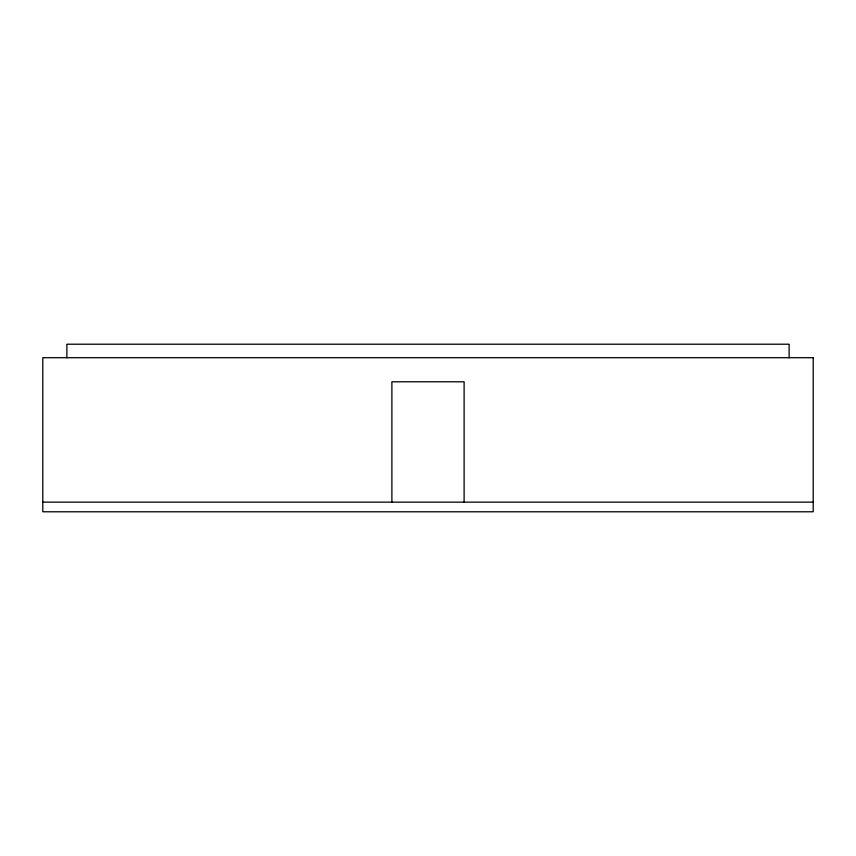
<?xml version="1.0" encoding="UTF-8"?>
<svg xmlns="http://www.w3.org/2000/svg" width="856" height="856" viewBox="0 0 856 856"><rect width="100%" height="100%" fill="white"/><g stroke="black" fill="none" stroke-linecap="round" stroke-linejoin="round"><path stroke-width="1.28" d="M42.8 502.151L813.2 502.151M789.125 357.701L789.125 344.219L66.875 344.219L66.875 357.701M464.113 502.151L464.113 381.776L391.888 381.776L391.888 502.151M813.2 357.701L42.8 357.701L42.8 511.781L813.2 511.781L813.2 357.701"/></g></svg>
